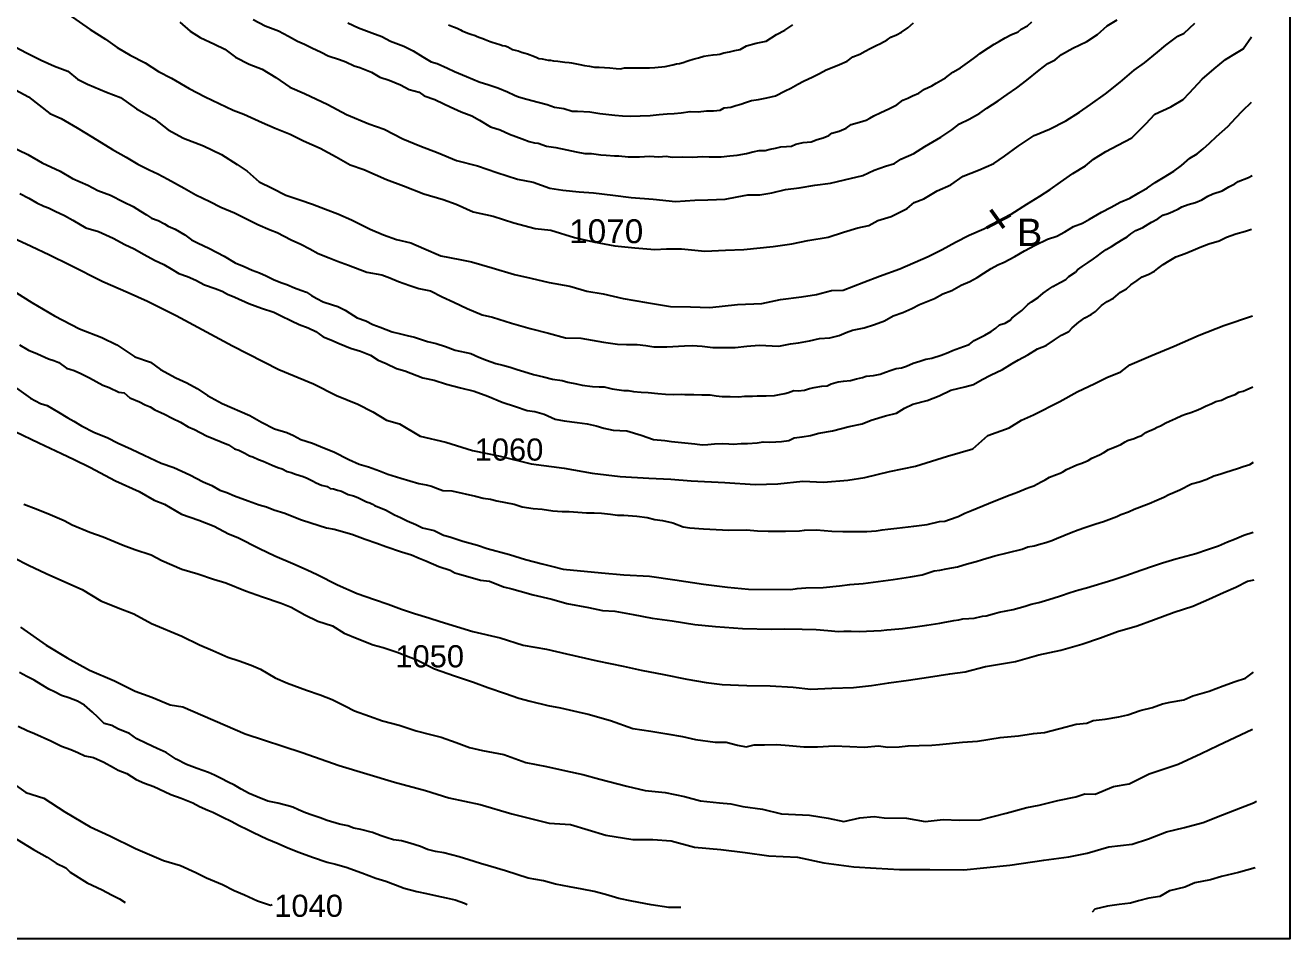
# Model space of a CAD drawing. Header units: millimetres. Extents: x 19067981 to 38137102, y 2652003 to 2652615.
# Drawn here: x 19068071.28 to 19068085.45, y 2652506.71 to 2652516.95 of the extents above; entities that cross this region are included whole.
import ezdxf

# ---------------------------------------------------------------- set-up
doc = ezdxf.new("R2010")
doc.units = ezdxf.units.MM
doc.layers.add('Layer1', color=7, linetype='Continuous', lineweight=50)
doc.styles.get("Standard").update_dxf_attribs({"font": 'arial.ttf'})

msp = doc.modelspace()

# ---------------------------------------------------------------- linework, layer by layer
for points in [[(19068056.931, 2652526.928), (19068085.45, 2652526.928), (19068085.45, 2652506.715), (19068056.931, 2652506.715), (19068056.931, 2652526.928)], [(19068073.01, 2652516.986), (19068073.128, 2652516.887), (19068073.237, 2652516.814), (19068073.398, 2652516.739), (19068073.514, 2652516.685), (19068073.635, 2652516.595), (19068073.786, 2652516.517), (19068073.932, 2652516.459), (19068074.085, 2652516.366), (19068074.242, 2652516.259), (19068074.408, 2652516.188), (19068074.669, 2652516.064), (19068074.879, 2652515.95), (19068075.129, 2652515.847), (19068075.299, 2652515.788), (19068075.508, 2652515.678), (19068075.702, 2652515.6), (19068075.905, 2652515.524), (19068076.113, 2652515.438), (19068076.346, 2652515.377), (19068076.563, 2652515.302), (19068076.795, 2652515.226), (19068076.971, 2652515.195), (19068077.156, 2652515.127), (19068077.302, 2652515.103), (19068077.487, 2652515.085), (19068077.647, 2652515.075), (19068077.865, 2652515.049), (19068078.067, 2652515.023), (19068078.315, 2652515.004), (19068078.564, 2652514.976), (19068078.782, 2652514.993), (19068078.928, 2652514.997), (19068079.122, 2652515.002), (19068079.258, 2652515.028), (19068079.376, 2652515.051), (19068079.51, 2652515.051), (19068079.645, 2652515.075), (19068079.798, 2652515.111), (19068079.951, 2652515.131), (19068080.127, 2652515.159), (19068080.303, 2652515.181), (19068080.46, 2652515.221), (19068080.664, 2652515.268), (19068080.793, 2652515.328), (19068080.92, 2652515.372), (19068081.021, 2652515.404), (19068081.092, 2652515.451), (19068081.238, 2652515.514), (19068081.359, 2652515.593), (19068081.538, 2652515.698), (19068081.663, 2652515.78), (19068081.747, 2652515.849), (19068081.857, 2652515.901), (19068081.978, 2652515.967), (19068082.055, 2652516.023), (19068082.182, 2652516.105), (19068082.282, 2652516.175), (19068082.392, 2652516.249), (19068082.502, 2652516.335), (19068082.642, 2652516.449), (19068082.739, 2652516.522), (19068082.82, 2652516.566), (19068082.891, 2652516.626), (19068083.018, 2652516.695), (19068083.177, 2652516.769), (19068083.297, 2652516.848), (19068083.402, 2652516.946), (19068083.514, 2652517.012)], [(19068073.833, 2652517.016), (19068073.966, 2652516.947), (19068074.117, 2652516.888), (19068074.23, 2652516.829), (19068074.33, 2652516.774), (19068074.409, 2652516.741), (19068074.491, 2652516.698), (19068074.594, 2652516.649), (19068074.672, 2652516.608), (19068074.8, 2652516.568), (19068074.871, 2652516.543), (19068074.966, 2652516.497), (19068075.028, 2652516.478), (19068075.159, 2652516.426), (19068075.253, 2652516.371), (19068075.356, 2652516.336), (19068075.483, 2652516.286), (19068075.582, 2652516.232), (19068075.693, 2652516.201), (19068075.748, 2652516.162), (19068075.87, 2652516.118), (19068075.97, 2652516.071), (19068076.041, 2652516.039), (19068076.162, 2652515.981), (19068076.282, 2652515.936), (19068076.37, 2652515.889), (19068076.492, 2652515.813), (19068076.602, 2652515.781), (19068076.707, 2652515.733), (19068076.846, 2652515.68), (19068076.924, 2652515.65), (19068076.986, 2652515.633), (19068077.025, 2652515.629), (19068077.12, 2652515.597), (19068077.224, 2652515.582), (19068077.349, 2652515.555), (19068077.452, 2652515.535), (19068077.549, 2652515.516), (19068077.624, 2652515.514), (19068077.728, 2652515.498), (19068077.789, 2652515.497), (19068077.881, 2652515.489), (19068077.931, 2652515.489), (19068078.034, 2652515.478), (19068078.163, 2652515.477), (19068078.274, 2652515.483), (19068078.379, 2652515.477), (19068078.462, 2652515.483), (19068078.528, 2652515.475), (19068078.647, 2652515.478), (19068078.757, 2652515.475), (19068078.87, 2652515.481), (19068078.942, 2652515.479), (19068079.076, 2652515.476), (19068079.173, 2652515.487), (19068079.258, 2652515.496), (19068079.361, 2652515.516), (19068079.433, 2652515.532), (19068079.503, 2652515.547), (19068079.571, 2652515.549), (19068079.625, 2652515.565), (19068079.685, 2652515.575), (19068079.747, 2652515.589), (19068079.808, 2652515.594), (19068079.865, 2652515.595), (19068079.913, 2652515.619), (19068079.995, 2652515.637), (19068080.088, 2652515.645), (19068080.155, 2652515.672), (19068080.221, 2652515.692), (19068080.284, 2652515.715), (19068080.318, 2652515.743), (19068080.399, 2652515.764), (19068080.48, 2652515.798), (19068080.536, 2652515.84), (19068080.628, 2652515.866), (19068080.701, 2652515.889), (19068080.742, 2652515.912), (19068080.789, 2652515.937), (19068080.868, 2652515.973), (19068080.956, 2652516.014), (19068081.048, 2652516.06), (19068081.115, 2652516.114), (19068081.17, 2652516.136), (19068081.221, 2652516.16), (19068081.293, 2652516.19), (19068081.355, 2652516.234), (19068081.438, 2652516.273), (19068081.486, 2652516.302), (19068081.593, 2652516.361), (19068081.674, 2652516.425), (19068081.758, 2652516.473), (19068081.837, 2652516.532), (19068081.906, 2652516.58), (19068081.952, 2652516.614), (19068081.977, 2652516.637), (19068082.072, 2652516.7), (19068082.136, 2652516.739), (19068082.197, 2652516.775), (19068082.261, 2652516.811), (19068082.323, 2652516.845), (19068082.406, 2652516.878), (19068082.439, 2652516.909), (19068082.512, 2652516.946), (19068082.56, 2652516.989)], [(19068074.894, 2652516.979), (19068075.013, 2652516.922), (19068075.164, 2652516.867), (19068075.273, 2652516.827), (19068075.373, 2652516.773), (19068075.52, 2652516.718), (19068075.627, 2652516.664), (19068075.732, 2652516.599), (19068075.826, 2652516.543), (19068075.895, 2652516.522), (19068076.01, 2652516.471), (19068076.089, 2652516.433), (19068076.223, 2652516.376), (19068076.365, 2652516.319), (19068076.473, 2652516.283), (19068076.573, 2652516.249), (19068076.683, 2652516.207), (19068076.763, 2652516.17), (19068076.806, 2652516.148), (19068076.898, 2652516.123), (19068077.026, 2652516.091), (19068077.126, 2652516.064), (19068077.208, 2652516.034), (19068077.316, 2652516.018), (19068077.408, 2652515.989), (19068077.469, 2652515.989), (19068077.604, 2652515.98), (19068077.717, 2652515.964), (19068077.885, 2652515.945), (19068077.97, 2652515.937), (19068078.064, 2652515.933), (19068078.171, 2652515.938), (19068078.282, 2652515.942), (19068078.381, 2652515.952), (19068078.473, 2652515.96), (19068078.552, 2652515.964), (19068078.629, 2652515.97), (19068078.729, 2652515.986), (19068078.82, 2652515.983), (19068078.913, 2652515.993), (19068078.991, 2652515.994), (19068079.067, 2652516), (19068079.112, 2652516.028), (19068079.185, 2652516.034), (19068079.24, 2652516.051), (19068079.297, 2652516.066), (19068079.351, 2652516.088), (19068079.419, 2652516.11), (19068079.495, 2652516.12), (19068079.589, 2652516.14), (19068079.685, 2652516.162), (19068079.794, 2652516.217), (19068079.859, 2652516.245), (19068079.935, 2652516.293), (19068080.001, 2652516.327), (19068080.104, 2652516.373), (19068080.181, 2652516.41), (19068080.254, 2652516.454), (19068080.323, 2652516.48), (19068080.402, 2652516.512), (19068080.488, 2652516.549), (19068080.555, 2652516.599), (19068080.631, 2652516.628), (19068080.693, 2652516.663), (19068080.748, 2652516.692), (19068080.815, 2652516.725), (19068080.864, 2652516.747), (19068080.939, 2652516.787), (19068080.979, 2652516.817), (19068081.042, 2652516.845), (19068081.098, 2652516.874), (19068081.17, 2652516.922), (19068081.232, 2652516.978)], [(19068076.023, 2652516.955), (19068076.076, 2652516.936), (19068076.101, 2652516.926), (19068076.126, 2652516.914), (19068076.155, 2652516.9), (19068076.175, 2652516.891), (19068076.238, 2652516.863), (19068076.271, 2652516.853), (19068076.319, 2652516.836), (19068076.342, 2652516.825), (19068076.371, 2652516.813), (19068076.406, 2652516.802), (19068076.433, 2652516.792), (19068076.487, 2652516.771), (19068076.523, 2652516.759), (19068076.55, 2652516.752), (19068076.596, 2652516.737), (19068076.626, 2652516.726), (19068076.657, 2652516.72), (19068076.685, 2652516.709), (19068076.738, 2652516.682), (19068076.768, 2652516.672), (19068076.804, 2652516.665), (19068076.839, 2652516.65), (19068076.88, 2652516.638), (19068076.907, 2652516.63), (19068076.986, 2652516.602), (19068077.011, 2652516.591), (19068077.035, 2652516.579), (19068077.071, 2652516.575), (19068077.137, 2652516.56), (19068077.165, 2652516.559), (19068077.199, 2652516.552), (19068077.247, 2652516.549), (19068077.273, 2652516.545), (19068077.327, 2652516.538), (19068077.373, 2652516.534), (19068077.401, 2652516.529), (19068077.495, 2652516.513), (19068077.544, 2652516.5), (19068077.601, 2652516.495), (19068077.658, 2652516.484), (19068077.711, 2652516.482), (19068077.828, 2652516.473), (19068077.899, 2652516.468), (19068077.95, 2652516.465), (19068077.995, 2652516.475), (19068078.034, 2652516.473), (19068078.183, 2652516.473), (19068078.273, 2652516.476), (19068078.334, 2652516.479), (19068078.45, 2652516.489), (19068078.534, 2652516.508), (19068078.575, 2652516.519), (19068078.61, 2652516.525), (19068078.652, 2652516.534), (19068078.694, 2652516.549), (19068078.714, 2652516.557), (19068078.764, 2652516.573), (19068078.822, 2652516.585), (19068078.883, 2652516.606), (19068078.933, 2652516.612), (19068078.987, 2652516.621), (19068079.033, 2652516.625), (19068079.063, 2652516.628), (19068079.109, 2652516.641), (19068079.17, 2652516.653), (19068079.231, 2652516.668), (19068079.289, 2652516.682), (19068079.363, 2652516.721), (19068079.469, 2652516.752), (19068079.583, 2652516.773), (19068079.696, 2652516.849), (19068079.791, 2652516.896), (19068079.881, 2652516.955)], [(19068071.103, 2652516.744), (19068071.292, 2652516.643), (19068071.457, 2652516.561), (19068071.605, 2652516.495), (19068071.754, 2652516.437), (19068071.865, 2652516.347), (19068071.976, 2652516.291), (19068072.189, 2652516.203), (19068072.347, 2652516.142), (19068072.524, 2652516.016), (19068072.721, 2652515.902), (19068072.879, 2652515.78), (19068073.052, 2652515.688), (19068073.277, 2652515.601), (19068073.476, 2652515.503), (19068073.652, 2652515.393), (19068073.765, 2652515.315), (19068073.9, 2652515.199), (19068074.047, 2652515.125), (19068074.198, 2652515.047), (19068074.357, 2652514.996), (19068074.499, 2652514.946), (19068074.642, 2652514.89), (19068074.781, 2652514.84), (19068074.935, 2652514.77), (19068075.143, 2652514.666), (19068075.292, 2652514.604), (19068075.439, 2652514.552), (19068075.601, 2652514.514), (19068075.746, 2652514.451), (19068075.935, 2652514.367), (19068076.15, 2652514.327), (19068076.278, 2652514.299), (19068076.511, 2652514.234), (19068076.762, 2652514.159), (19068076.943, 2652514.117), (19068077.15, 2652514.069), (19068077.381, 2652514.029), (19068077.572, 2652513.972), (19068077.755, 2652513.942), (19068077.98, 2652513.888), (19068078.24, 2652513.844), (19068078.509, 2652513.8), (19068078.734, 2652513.796), (19068078.951, 2652513.79), (19068079.26, 2652513.822), (19068079.533, 2652513.834), (19068079.744, 2652513.878), (19068079.979, 2652513.908), (19068080.146, 2652513.936), (19068080.313, 2652513.978), (19068080.446, 2652513.984), (19068080.677, 2652514.074), (19068080.851, 2652514.141), (19068081.08, 2652514.221), (19068081.397, 2652514.361), (19068081.556, 2652514.437), (19068081.702, 2652514.521), (19068081.857, 2652514.601), (19068082.022, 2652514.672), (19068082.181, 2652514.75), (19068082.328, 2652514.833), (19068082.505, 2652514.946), (19068082.649, 2652515.038), (19068082.766, 2652515.112), (19068082.882, 2652515.193), (19068083.019, 2652515.289), (19068083.159, 2652515.376), (19068083.249, 2652515.453), (19068083.388, 2652515.537), (19068083.522, 2652515.609), (19068083.679, 2652515.691), (19068083.836, 2652515.848), (19068083.936, 2652515.954), (19068084.116, 2652516.036), (19068084.254, 2652516.118), (19068084.327, 2652516.195), (19068084.469, 2652516.347), (19068084.604, 2652516.462), (19068084.729, 2652516.568), (19068084.853, 2652516.644), (19068084.926, 2652516.686), (19068085.023, 2652516.822)], [(19068071.169, 2652516.229), (19068071.315, 2652516.148), (19068071.553, 2652515.964), (19068071.682, 2652515.907), (19068071.861, 2652515.802), (19068072.032, 2652515.696), (19068072.255, 2652515.56), (19068072.408, 2652515.472), (19068072.538, 2652515.396), (19068072.666, 2652515.331), (19068072.765, 2652515.288), (19068072.875, 2652515.227), (19068073.06, 2652515.128), (19068073.188, 2652515.053), (19068073.345, 2652514.978), (19068073.471, 2652514.914), (19068073.622, 2652514.848), (19068073.883, 2652514.719), (19068074.022, 2652514.659), (19068074.102, 2652514.628), (19068074.259, 2652514.548), (19068074.367, 2652514.498), (19068074.466, 2652514.446), (19068074.562, 2652514.394), (19068074.684, 2652514.345), (19068074.778, 2652514.307), (19068074.901, 2652514.265), (19068075.108, 2652514.183), (19068075.276, 2652514.154), (19068075.364, 2652514.122), (19068075.46, 2652514.081), (19068075.589, 2652514.036), (19068075.688, 2652514.003), (19068075.818, 2652513.977), (19068075.951, 2652513.91), (19068076.082, 2652513.847), (19068076.232, 2652513.776), (19068076.399, 2652513.707), (19068076.516, 2652513.681), (19068076.727, 2652513.614), (19068076.936, 2652513.552), (19068077.142, 2652513.502), (19068077.333, 2652513.448), (19068077.504, 2652513.445), (19068077.757, 2652513.399), (19068077.917, 2652513.378), (19068078.016, 2652513.376), (19068078.135, 2652513.375), (19068078.235, 2652513.364), (19068078.324, 2652513.349), (19068078.467, 2652513.347), (19068078.666, 2652513.358), (19068078.753, 2652513.364), (19068078.864, 2652513.356), (19068078.984, 2652513.339), (19068079.097, 2652513.341), (19068079.235, 2652513.342), (19068079.365, 2652513.354), (19068079.505, 2652513.368), (19068079.725, 2652513.355), (19068079.856, 2652513.38), (19068079.946, 2652513.391), (19068080.068, 2652513.414), (19068080.179, 2652513.44), (19068080.296, 2652513.45), (19068080.399, 2652513.476), (19068080.478, 2652513.507), (19068080.551, 2652513.535), (19068080.681, 2652513.56), (19068080.797, 2652513.6), (19068080.909, 2652513.64), (19068081.005, 2652513.694), (19068081.115, 2652513.733), (19068081.214, 2652513.778), (19068081.301, 2652513.824), (19068081.467, 2652513.89), (19068081.561, 2652513.943), (19068081.661, 2652513.979), (19068081.769, 2652514.038), (19068081.864, 2652514.081), (19068081.946, 2652514.126), (19068082.022, 2652514.173), (19068082.102, 2652514.225), (19068082.178, 2652514.266), (19068082.25, 2652514.297), (19068082.369, 2652514.359), (19068082.476, 2652514.425), (19068082.598, 2652514.489), (19068082.735, 2652514.553), (19068082.84, 2652514.589), (19068082.93, 2652514.637), (19068083.027, 2652514.697), (19068083.127, 2652514.734), (19068083.206, 2652514.78), (19068083.339, 2652514.856), (19068083.448, 2652514.913), (19068083.548, 2652514.97), (19068083.659, 2652515.013), (19068083.757, 2652515.075), (19068083.857, 2652515.13), (19068083.94, 2652515.188), (19068084.034, 2652515.244), (19068084.15, 2652515.318), (19068084.237, 2652515.381), (19068084.331, 2652515.462), (19068084.411, 2652515.511), (19068084.48, 2652515.568), (19068084.552, 2652515.63), (19068084.63, 2652515.707), (19068084.757, 2652515.818), (19068084.846, 2652515.915), (19068084.921, 2652515.993), (19068085.02, 2652516.089)], [(19068071.112, 2652515.595), (19068071.307, 2652515.504), (19068071.466, 2652515.411), (19068071.67, 2652515.315), (19068071.806, 2652515.235), (19068071.978, 2652515.161), (19068072.093, 2652515.099), (19068072.234, 2652515.046), (19068072.379, 2652514.974), (19068072.487, 2652514.92), (19068072.571, 2652514.869), (19068072.638, 2652514.827), (19068072.693, 2652514.789), (19068072.766, 2652514.765), (19068072.838, 2652514.726), (19068072.878, 2652514.701), (19068072.958, 2652514.668), (19068073.067, 2652514.602), (19068073.143, 2652514.546), (19068073.216, 2652514.508), (19068073.334, 2652514.453), (19068073.428, 2652514.404), (19068073.506, 2652514.365), (19068073.632, 2652514.288), (19068073.73, 2652514.25), (19068073.82, 2652514.209), (19068073.905, 2652514.177), (19068073.977, 2652514.142), (19068074.061, 2652514.104), (19068074.141, 2652514.07), (19068074.208, 2652514.048), (19068074.297, 2652514.01), (19068074.368, 2652513.984), (19068074.43, 2652513.959), (19068074.486, 2652513.923), (19068074.544, 2652513.889), (19068074.618, 2652513.854), (19068074.72, 2652513.819), (19068074.783, 2652513.801), (19068074.864, 2652513.759), (19068074.914, 2652513.724), (19068074.999, 2652513.673), (19068075.094, 2652513.639), (19068075.173, 2652513.598), (19068075.255, 2652513.57), (19068075.39, 2652513.515), (19068075.483, 2652513.492), (19068075.559, 2652513.475), (19068075.641, 2652513.456), (19068075.785, 2652513.408), (19068075.882, 2652513.387), (19068075.989, 2652513.351), (19068076.095, 2652513.31), (19068076.27, 2652513.273), (19068076.36, 2652513.232), (19068076.448, 2652513.199), (19068076.552, 2652513.162), (19068076.63, 2652513.142), (19068076.712, 2652513.122), (19068076.792, 2652513.095), (19068076.865, 2652513.071), (19068076.973, 2652513.037), (19068077.087, 2652513.01), (19068077.188, 2652512.985), (19068077.297, 2652512.971), (19068077.358, 2652512.951), (19068077.457, 2652512.932), (19068077.52, 2652512.919), (19068077.634, 2652512.903), (19068077.709, 2652512.901), (19068077.766, 2652512.898), (19068077.856, 2652512.876), (19068077.985, 2652512.858), (19068078.036, 2652512.858), (19068078.096, 2652512.849), (19068078.179, 2652512.841), (19068078.259, 2652512.835), (19068078.367, 2652512.825), (19068078.454, 2652512.819), (19068078.546, 2652512.815), (19068078.629, 2652512.816), (19068078.672, 2652512.814), (19068078.772, 2652512.813), (19068078.859, 2652512.811), (19068078.954, 2652512.811), (19068079.022, 2652512.799), (19068079.088, 2652512.793), (19068079.178, 2652512.79), (19068079.271, 2652512.788), (19068079.343, 2652512.797), (19068079.429, 2652512.796), (19068079.481, 2652512.799), (19068079.583, 2652512.799), (19068079.676, 2652512.803), (19068079.732, 2652512.815), (19068079.79, 2652512.825), (19068079.832, 2652512.835), (19068079.891, 2652512.858), (19068079.94, 2652512.856), (19068080.013, 2652512.863), (19068080.066, 2652512.88), (19068080.121, 2652512.891), (19068080.205, 2652512.907), (19068080.266, 2652512.91), (19068080.31, 2652512.933), (19068080.389, 2652512.955), (19068080.449, 2652512.965), (19068080.528, 2652512.97), (19068080.594, 2652512.99), (19068080.66, 2652513.006), (19068080.703, 2652513.018), (19068080.784, 2652513.026), (19068080.858, 2652513.041), (19068080.919, 2652513.064), (19068080.983, 2652513.085), (19068081.038, 2652513.107), (19068081.098, 2652513.112), (19068081.154, 2652513.132), (19068081.228, 2652513.165), (19068081.304, 2652513.189), (19068081.37, 2652513.208), (19068081.44, 2652513.222), (19068081.545, 2652513.255), (19068081.621, 2652513.283), (19068081.672, 2652513.306), (19068081.711, 2652513.322), (19068081.795, 2652513.351), (19068081.858, 2652513.374), (19068081.912, 2652513.419), (19068081.967, 2652513.447), (19068082.033, 2652513.477), (19068082.103, 2652513.518), (19068082.156, 2652513.558), (19068082.198, 2652513.595), (19068082.259, 2652513.615), (19068082.318, 2652513.647), (19068082.337, 2652513.671), (19068082.389, 2652513.709), (19068082.446, 2652513.754), (19068082.515, 2652513.821), (19068082.556, 2652513.852), (19068082.629, 2652513.901), (19068082.688, 2652513.951), (19068082.749, 2652513.993), (19068082.795, 2652514.024), (19068082.875, 2652514.07), (19068082.939, 2652514.104), (19068082.974, 2652514.136), (19068083.047, 2652514.184), (19068083.07, 2652514.21), (19068083.124, 2652514.247), (19068083.192, 2652514.294), (19068083.252, 2652514.336), (19068083.293, 2652514.365), (19068083.339, 2652514.4), (19068083.394, 2652514.437), (19068083.453, 2652514.471), (19068083.516, 2652514.512), (19068083.583, 2652514.556), (19068083.629, 2652514.582), (19068083.669, 2652514.614), (19068083.725, 2652514.651), (19068083.802, 2652514.685), (19068083.864, 2652514.722), (19068083.899, 2652514.747), (19068083.971, 2652514.784), (19068084.028, 2652514.823), (19068084.087, 2652514.844), (19068084.14, 2652514.865), (19068084.202, 2652514.893), (19068084.241, 2652514.917), (19068084.31, 2652514.942), (19068084.393, 2652514.967), (19068084.466, 2652514.994), (19068084.53, 2652515.037), (19068084.589, 2652515.061), (19068084.693, 2652515.098), (19068084.769, 2652515.14), (19068084.833, 2652515.174), (19068084.87, 2652515.202), (19068084.987, 2652515.247), (19068085.03, 2652515.267)], [(19068071.219, 2652515.065), (19068071.317, 2652515.015), (19068071.408, 2652514.963), (19068071.485, 2652514.923), (19068071.54, 2652514.904), (19068071.614, 2652514.868), (19068071.717, 2652514.819), (19068071.81, 2652514.766), (19068071.958, 2652514.68), (19068072.1, 2652514.642), (19068072.264, 2652514.564), (19068072.395, 2652514.495), (19068072.497, 2652514.446), (19068072.61, 2652514.383), (19068072.726, 2652514.32), (19068072.832, 2652514.269), (19068072.914, 2652514.222), (19068072.998, 2652514.169), (19068073.097, 2652514.138), (19068073.191, 2652514.096), (19068073.288, 2652514.044), (19068073.405, 2652514.002), (19068073.483, 2652513.972), (19068073.544, 2652513.938), (19068073.626, 2652513.903), (19068073.783, 2652513.835), (19068073.924, 2652513.781), (19068074.065, 2652513.738), (19068074.138, 2652513.701), (19068074.262, 2652513.64), (19068074.346, 2652513.599), (19068074.449, 2652513.562), (19068074.533, 2652513.52), (19068074.617, 2652513.46), (19068074.704, 2652513.425), (19068074.796, 2652513.387), (19068074.924, 2652513.334), (19068075.035, 2652513.301), (19068075.147, 2652513.254), (19068075.234, 2652513.197), (19068075.322, 2652513.163), (19068075.44, 2652513.105), (19068075.531, 2652513.079), (19068075.6, 2652513.053), (19068075.733, 2652513.001), (19068075.86, 2652512.974), (19068075.999, 2652512.93), (19068076.157, 2652512.889), (19068076.31, 2652512.851), (19068076.462, 2652512.795), (19068076.622, 2652512.729), (19068076.772, 2652512.681), (19068076.902, 2652512.635), (19068076.99, 2652512.622), (19068077.095, 2652512.593), (19068077.216, 2652512.538), (19068077.318, 2652512.517), (19068077.463, 2652512.5), (19068077.574, 2652512.485), (19068077.676, 2652512.462), (19068077.763, 2652512.437), (19068077.866, 2652512.415), (19068077.941, 2652512.412), (19068078.022, 2652512.406), (19068078.181, 2652512.359), (19068078.318, 2652512.308), (19068078.447, 2652512.299), (19068078.52, 2652512.288), (19068078.595, 2652512.278), (19068078.67, 2652512.274), (19068078.784, 2652512.261), (19068078.866, 2652512.249), (19068078.928, 2652512.254), (19068079.003, 2652512.26), (19068079.087, 2652512.263), (19068079.162, 2652512.262), (19068079.214, 2652512.258), (19068079.302, 2652512.265), (19068079.373, 2652512.264), (19068079.482, 2652512.272), (19068079.55, 2652512.283), (19068079.617, 2652512.281), (19068079.689, 2652512.282), (19068079.752, 2652512.288), (19068079.834, 2652512.3), (19068079.897, 2652512.327), (19068079.986, 2652512.341), (19068080.077, 2652512.355), (19068080.172, 2652512.379), (19068080.327, 2652512.406), (19068080.511, 2652512.455), (19068080.657, 2652512.486), (19068080.759, 2652512.527), (19068080.919, 2652512.576), (19068081.041, 2652512.605), (19068081.134, 2652512.661), (19068081.227, 2652512.705), (19068081.386, 2652512.745), (19068081.519, 2652512.799), (19068081.652, 2652512.862), (19068081.809, 2652512.899), (19068081.904, 2652512.926), (19068082.004, 2652512.983), (19068082.096, 2652513.029), (19068082.231, 2652513.095), (19068082.338, 2652513.16), (19068082.411, 2652513.201), (19068082.515, 2652513.26), (19068082.622, 2652513.324), (19068082.72, 2652513.363), (19068082.812, 2652513.428), (19068082.892, 2652513.477), (19068082.975, 2652513.52), (19068083.011, 2652513.561), (19068083.085, 2652513.624), (19068083.152, 2652513.673), (19068083.226, 2652513.711), (19068083.274, 2652513.744), (19068083.34, 2652513.81), (19068083.402, 2652513.856), (19068083.476, 2652513.892), (19068083.554, 2652513.96), (19068083.619, 2652513.997), (19068083.669, 2652514.043), (19068083.74, 2652514.093), (19068083.797, 2652514.134), (19068083.864, 2652514.16), (19068083.934, 2652514.196), (19068083.971, 2652514.227), (19068084.033, 2652514.271), (19068084.1, 2652514.311), (19068084.173, 2652514.355), (19068084.279, 2652514.395), (19068084.368, 2652514.432), (19068084.446, 2652514.465), (19068084.544, 2652514.504), (19068084.659, 2652514.535), (19068084.742, 2652514.578), (19068084.844, 2652514.615), (19068084.954, 2652514.645), (19068085.021, 2652514.667)], [(19068071.11, 2652513.997), (19068071.351, 2652513.845), (19068071.606, 2652513.697), (19068071.886, 2652513.551), (19068072.138, 2652513.454), (19068072.303, 2652513.369), (19068072.506, 2652513.237), (19068072.681, 2652513.175), (19068072.795, 2652513.094), (19068072.967, 2652513), (19068073.087, 2652512.946), (19068073.205, 2652512.88), (19068073.322, 2652512.803), (19068073.483, 2652512.714), (19068073.796, 2652512.578), (19068073.925, 2652512.504), (19068074.071, 2652512.429), (19068074.211, 2652512.387), (19068074.285, 2652512.354), (19068074.367, 2652512.311), (19068074.496, 2652512.269), (19068074.631, 2652512.211), (19068074.737, 2652512.172), (19068074.905, 2652512.085), (19068075.02, 2652512.032), (19068075.124, 2652512.003), (19068075.249, 2652511.959), (19068075.342, 2652511.922), (19068075.488, 2652511.877), (19068075.688, 2652511.817), (19068075.77, 2652511.8), (19068075.831, 2652511.788), (19068075.897, 2652511.76), (19068075.959, 2652511.737), (19068076.059, 2652511.733), (19068076.325, 2652511.674), (19068076.41, 2652511.653), (19068076.491, 2652511.64), (19068076.565, 2652511.622), (19068076.759, 2652511.584), (19068076.848, 2652511.555), (19068076.97, 2652511.536), (19068077.071, 2652511.527), (19068077.191, 2652511.511), (19068077.297, 2652511.502), (19068077.374, 2652511.502), (19068077.57, 2652511.489), (19068077.655, 2652511.488), (19068077.735, 2652511.485), (19068077.836, 2652511.471), (19068077.915, 2652511.462), (19068077.986, 2652511.462), (19068078.132, 2652511.451), (19068078.248, 2652511.436), (19068078.333, 2652511.413), (19068078.421, 2652511.403), (19068078.536, 2652511.377), (19068078.651, 2652511.332), (19068078.727, 2652511.319), (19068078.88, 2652511.307), (19068079.164, 2652511.294), (19068079.361, 2652511.297), (19068079.483, 2652511.285), (19068079.606, 2652511.282), (19068079.708, 2652511.283), (19068079.797, 2652511.284), (19068079.957, 2652511.286), (19068080.011, 2652511.294), (19068080.145, 2652511.296), (19068080.317, 2652511.282), (19068080.442, 2652511.277), (19068080.642, 2652511.278), (19068080.709, 2652511.28), (19068080.814, 2652511.286), (19068080.882, 2652511.298), (19068080.945, 2652511.305), (19068081.047, 2652511.315), (19068081.237, 2652511.34), (19068081.388, 2652511.356), (19068081.526, 2652511.39), (19068081.583, 2652511.396), (19068081.636, 2652511.413), (19068081.734, 2652511.445), (19068081.81, 2652511.483), (19068081.883, 2652511.513), (19068082.072, 2652511.591), (19068082.287, 2652511.679), (19068082.358, 2652511.705), (19068082.397, 2652511.718), (19068082.496, 2652511.759), (19068082.536, 2652511.775), (19068082.58, 2652511.792), (19068082.664, 2652511.836), (19068082.708, 2652511.858), (19068082.757, 2652511.888), (19068082.835, 2652511.918), (19068082.877, 2652511.931), (19068082.907, 2652511.947), (19068082.949, 2652511.974), (19068083.065, 2652512.025), (19068083.11, 2652512.042), (19068083.139, 2652512.053), (19068083.19, 2652512.074), (19068083.232, 2652512.099), (19068083.316, 2652512.136), (19068083.365, 2652512.163), (19068083.417, 2652512.196), (19068083.484, 2652512.224), (19068083.557, 2652512.255), (19068083.607, 2652512.284), (19068083.631, 2652512.299), (19068083.706, 2652512.321), (19068083.748, 2652512.338), (19068083.793, 2652512.356), (19068083.836, 2652512.387), (19068083.861, 2652512.399), (19068083.903, 2652512.417), (19068083.93, 2652512.428), (19068083.963, 2652512.446), (19068084, 2652512.463), (19068084.063, 2652512.495), (19068084.104, 2652512.516), (19068084.17, 2652512.546), (19068084.242, 2652512.577), (19068084.281, 2652512.592), (19068084.341, 2652512.613), (19068084.418, 2652512.641), (19068084.462, 2652512.662), (19068084.505, 2652512.682), (19068084.576, 2652512.714), (19068084.622, 2652512.734), (19068084.684, 2652512.75), (19068084.754, 2652512.783), (19068084.839, 2652512.813), (19068084.881, 2652512.839), (19068084.894, 2652512.843), (19068084.926, 2652512.852), (19068084.96, 2652512.866), (19068085.036, 2652512.901)], [(19068071.213, 2652513.372), (19068071.315, 2652513.309), (19068071.414, 2652513.271), (19068071.538, 2652513.213), (19068071.597, 2652513.194), (19068071.656, 2652513.171), (19068071.74, 2652513.108), (19068071.778, 2652513.099), (19068071.826, 2652513.083), (19068071.902, 2652513.048), (19068071.998, 2652513), (19068072.147, 2652512.918), (19068072.219, 2652512.893), (19068072.328, 2652512.84), (19068072.386, 2652512.831), (19068072.45, 2652512.777), (19068072.557, 2652512.73), (19068072.62, 2652512.697), (19068072.677, 2652512.676), (19068072.729, 2652512.641), (19068072.798, 2652512.613), (19068072.837, 2652512.595), (19068072.924, 2652512.548), (19068073.019, 2652512.502), (19068073.104, 2652512.453), (19068073.175, 2652512.421), (19068073.311, 2652512.349), (19068073.557, 2652512.249), (19068073.622, 2652512.206), (19068073.672, 2652512.19), (19068073.74, 2652512.157), (19068073.793, 2652512.127), (19068073.828, 2652512.114), (19068073.891, 2652512.087), (19068073.944, 2652512.067), (19068074.045, 2652512.02), (19068074.107, 2652511.995), (19068074.156, 2652511.981), (19068074.212, 2652511.952), (19068074.26, 2652511.94), (19068074.306, 2652511.921), (19068074.394, 2652511.894), (19068074.438, 2652511.875), (19068074.498, 2652511.846), (19068074.538, 2652511.824), (19068074.597, 2652511.798), (19068074.66, 2652511.782), (19068074.697, 2652511.76), (19068074.732, 2652511.758), (19068074.776, 2652511.743), (19068074.824, 2652511.73), (19068074.897, 2652511.694), (19068074.955, 2652511.678), (19068075.007, 2652511.658), (19068075.057, 2652511.635), (19068075.103, 2652511.611), (19068075.14, 2652511.599), (19068075.168, 2652511.584), (19068075.194, 2652511.57), (19068075.314, 2652511.52), (19068075.417, 2652511.465), (19068075.485, 2652511.435), (19068075.558, 2652511.398), (19068075.657, 2652511.357), (19068075.73, 2652511.321), (19068075.861, 2652511.288), (19068075.966, 2652511.236), (19068076.035, 2652511.217), (19068076.181, 2652511.172), (19068076.346, 2652511.126), (19068076.454, 2652511.087), (19068076.706, 2652511.02), (19068076.884, 2652510.963), (19068077.07, 2652510.917), (19068077.177, 2652510.89), (19068077.308, 2652510.858), (19068077.736, 2652510.816), (19068077.988, 2652510.794), (19068078.276, 2652510.778), (19068078.56, 2652510.736), (19068078.879, 2652510.688), (19068079.149, 2652510.654), (19068079.382, 2652510.631), (19068079.859, 2652510.627), (19068079.928, 2652510.639), (19068080.027, 2652510.649), (19068080.22, 2652510.65), (19068080.405, 2652510.67), (19068080.519, 2652510.686), (19068080.67, 2652510.697), (19068080.78, 2652510.71), (19068081.004, 2652510.739), (19068081.201, 2652510.772), (19068081.332, 2652510.791), (19068081.464, 2652510.836), (19068081.529, 2652510.847), (19068081.599, 2652510.861), (19068081.726, 2652510.884), (19068081.833, 2652510.915), (19068081.937, 2652510.942), (19068082.007, 2652510.966), (19068082.145, 2652511.004), (19068082.452, 2652511.082), (19068082.516, 2652511.107), (19068082.585, 2652511.119), (19068082.66, 2652511.142), (19068082.717, 2652511.157), (19068082.785, 2652511.178), (19068082.837, 2652511.199), (19068083.002, 2652511.268), (19068083.08, 2652511.298), (19068083.155, 2652511.324), (19068083.278, 2652511.363), (19068083.362, 2652511.391), (19068083.511, 2652511.448), (19068083.556, 2652511.468), (19068083.641, 2652511.5), (19068083.705, 2652511.527), (19068083.874, 2652511.592), (19068083.962, 2652511.629), (19068084.039, 2652511.663), (19068084.095, 2652511.693), (19068084.141, 2652511.713), (19068084.218, 2652511.746), (19068084.347, 2652511.814), (19068084.435, 2652511.834), (19068084.52, 2652511.864), (19068084.599, 2652511.903), (19068084.665, 2652511.922), (19068084.723, 2652511.939), (19068084.875, 2652511.987), (19068084.929, 2652512.008), (19068085.002, 2652512.031), (19068085.043, 2652512.056)], [(19068071.18, 2652512.883), (19068071.336, 2652512.774), (19068071.449, 2652512.713), (19068071.522, 2652512.692), (19068071.649, 2652512.617), (19068071.754, 2652512.551), (19068071.821, 2652512.514), (19068071.907, 2652512.462), (19068072.053, 2652512.388), (19068072.197, 2652512.331), (19068072.321, 2652512.27), (19068072.467, 2652512.2), (19068072.611, 2652512.135), (19068072.8, 2652512.045), (19068072.943, 2652511.995), (19068073.121, 2652511.914), (19068073.273, 2652511.836), (19068073.369, 2652511.795), (19068073.46, 2652511.74), (19068073.536, 2652511.717), (19068073.622, 2652511.678), (19068073.776, 2652511.621), (19068073.898, 2652511.576), (19068073.981, 2652511.554), (19068074.063, 2652511.521), (19068074.189, 2652511.484), (19068074.308, 2652511.437), (19068074.375, 2652511.409), (19068074.477, 2652511.377), (19068074.656, 2652511.321), (19068074.741, 2652511.304), (19068074.938, 2652511.247), (19068075.087, 2652511.193), (19068075.218, 2652511.146), (19068075.318, 2652511.109), (19068075.495, 2652511.052), (19068075.607, 2652511.018), (19068075.694, 2652510.98), (19068075.766, 2652510.948), (19068075.914, 2652510.887), (19068076.039, 2652510.845), (19068076.092, 2652510.816), (19068076.146, 2652510.799), (19068076.289, 2652510.758), (19068076.379, 2652510.734), (19068076.481, 2652510.722), (19068076.638, 2652510.659), (19068076.733, 2652510.636), (19068076.826, 2652510.61), (19068076.97, 2652510.567), (19068077.178, 2652510.519), (19068077.349, 2652510.47), (19068077.591, 2652510.427), (19068077.748, 2652510.394), (19068077.884, 2652510.384), (19068078.09, 2652510.35), (19068078.306, 2652510.307), (19068078.53, 2652510.278), (19068078.782, 2652510.235), (19068079.013, 2652510.215), (19068079.315, 2652510.191), (19068079.642, 2652510.184), (19068079.786, 2652510.186), (19068079.987, 2652510.185), (19068080.144, 2652510.181), (19068080.273, 2652510.169), (19068080.391, 2652510.158), (19068080.454, 2652510.163), (19068080.534, 2652510.162), (19068080.631, 2652510.156), (19068080.707, 2652510.16), (19068080.869, 2652510.17), (19068080.934, 2652510.178), (19068080.982, 2652510.181), (19068081.111, 2652510.192), (19068081.25, 2652510.211), (19068081.381, 2652510.23), (19068081.53, 2652510.251), (19068081.585, 2652510.262), (19068081.647, 2652510.275), (19068081.685, 2652510.282), (19068081.741, 2652510.288), (19068081.785, 2652510.298), (19068081.852, 2652510.304), (19068081.914, 2652510.306), (19068082.007, 2652510.328), (19068082.047, 2652510.335), (19068082.141, 2652510.36), (19068082.195, 2652510.373), (19068082.271, 2652510.39), (19068082.349, 2652510.406), (19068082.485, 2652510.44), (19068082.553, 2652510.464), (19068082.637, 2652510.484), (19068082.713, 2652510.507), (19068082.799, 2652510.532), (19068082.879, 2652510.556), (19068082.99, 2652510.593), (19068083.085, 2652510.623), (19068083.172, 2652510.648), (19068083.469, 2652510.738), (19068083.611, 2652510.785), (19068083.781, 2652510.845), (19068083.922, 2652510.893), (19068084.025, 2652510.926), (19068084.172, 2652510.973), (19068084.398, 2652511.032), (19068084.527, 2652511.077), (19068084.65, 2652511.119), (19068084.754, 2652511.162), (19068084.832, 2652511.192), (19068084.937, 2652511.237), (19068085.041, 2652511.271)], [(19068071.163, 2652512.4), (19068071.43, 2652512.274), (19068071.686, 2652512.154), (19068071.825, 2652512.084), (19068072.003, 2652512.001), (19068072.29, 2652511.848), (19068072.554, 2652511.726), (19068072.723, 2652511.629), (19068072.839, 2652511.584), (19068073.028, 2652511.474), (19068073.225, 2652511.405), (19068073.397, 2652511.337), (19068073.555, 2652511.253), (19068073.661, 2652511.21), (19068073.902, 2652511.089), (19068074.075, 2652511.007), (19068074.276, 2652510.918), (19068074.439, 2652510.848), (19068074.55, 2652510.795), (19068074.777, 2652510.682), (19068074.997, 2652510.585), (19068075.193, 2652510.516), (19068075.345, 2652510.463), (19068075.494, 2652510.407), (19068075.64, 2652510.36), (19068075.8, 2652510.312), (19068075.927, 2652510.268), (19068076.293, 2652510.159), (19068076.6, 2652510.085), (19068076.857, 2652510.006), (19068077.118, 2652509.96), (19068077.343, 2652509.907), (19068077.689, 2652509.828), (19068077.978, 2652509.768), (19068078.182, 2652509.726), (19068078.436, 2652509.677), (19068078.694, 2652509.622), (19068078.91, 2652509.586), (19068079.088, 2652509.565), (19068079.367, 2652509.552), (19068079.628, 2652509.55), (19068079.885, 2652509.534), (19068080.081, 2652509.51), (19068080.319, 2652509.522), (19068080.559, 2652509.531), (19068080.761, 2652509.553), (19068080.957, 2652509.582), (19068081.178, 2652509.612), (19068081.402, 2652509.646), (19068081.639, 2652509.683), (19068081.811, 2652509.704), (19068082.04, 2652509.767), (19068082.376, 2652509.82), (19068082.638, 2652509.895), (19068082.885, 2652509.95), (19068083.118, 2652510.016), (19068083.328, 2652510.087), (19068083.518, 2652510.157), (19068083.739, 2652510.223), (19068083.924, 2652510.288), (19068084.155, 2652510.373), (19068084.365, 2652510.442), (19068084.543, 2652510.522), (19068084.707, 2652510.595), (19068084.847, 2652510.655), (19068084.978, 2652510.72), (19068085.05, 2652510.736)], [(19068071.152, 2652510.982), (19068071.313, 2652510.902), (19068071.512, 2652510.808), (19068071.619, 2652510.759), (19068071.914, 2652510.63), (19068072.126, 2652510.503), (19068072.319, 2652510.422), (19068072.493, 2652510.355), (19068072.694, 2652510.246), (19068073.034, 2652510.104), (19068073.229, 2652510.007), (19068073.38, 2652509.945), (19068073.548, 2652509.871), (19068073.677, 2652509.829), (19068073.811, 2652509.782), (19068073.914, 2652509.735), (19068074.08, 2652509.64), (19068074.218, 2652509.58), (19068074.431, 2652509.501), (19068074.582, 2652509.448), (19068074.716, 2652509.396), (19068074.861, 2652509.325), (19068074.969, 2652509.269), (19068075.136, 2652509.209), (19068075.281, 2652509.155), (19068075.468, 2652509.109), (19068075.658, 2652509.044), (19068075.819, 2652509.004), (19068075.941, 2652508.975), (19068076.107, 2652508.914), (19068076.258, 2652508.857), (19068076.401, 2652508.823), (19068076.643, 2652508.781), (19068076.889, 2652508.689), (19068077.121, 2652508.645), (19068077.338, 2652508.595), (19068077.526, 2652508.555), (19068077.718, 2652508.503), (19068078.019, 2652508.424), (19068078.227, 2652508.377), (19068078.451, 2652508.353), (19068078.665, 2652508.308), (19068078.844, 2652508.261), (19068079.058, 2652508.239), (19068079.187, 2652508.225), (19068079.321, 2652508.196), (19068079.539, 2652508.167), (19068079.755, 2652508.116), (19068079.911, 2652508.107), (19068080.068, 2652508.098), (19068080.278, 2652508.067), (19068080.452, 2652508.027), (19068080.633, 2652508.069), (19068080.793, 2652508.083), (19068080.905, 2652508.069), (19068081.154, 2652508.067), (19068081.364, 2652508.029), (19068081.564, 2652508.051), (19068081.748, 2652508.042), (19068081.982, 2652508.049), (19068082.27, 2652508.123), (19068082.502, 2652508.187), (19068082.64, 2652508.21), (19068082.852, 2652508.263), (19068083.053, 2652508.304), (19068083.152, 2652508.337), (19068083.268, 2652508.336), (19068083.476, 2652508.419), (19068083.652, 2652508.449), (19068083.874, 2652508.563), (19068084.2, 2652508.672), (19068084.459, 2652508.79), (19068084.643, 2652508.881), (19068085.034, 2652509.064)], [(19068071.223, 2652510.205), (19068071.512, 2652510.003), (19068071.748, 2652509.864), (19068071.998, 2652509.724), (19068072.278, 2652509.605), (19068072.508, 2652509.489), (19068072.698, 2652509.421), (19068072.902, 2652509.336), (19068073.045, 2652509.315), (19068073.742, 2652509.012), (19068074.382, 2652508.801), (19068074.796, 2652508.655), (19068075.417, 2652508.47), (19068075.765, 2652508.377), (19068076.027, 2652508.294), (19068076.376, 2652508.22), (19068076.73, 2652508.116), (19068077.151, 2652508.01), (19068077.387, 2652507.996), (19068077.786, 2652507.874), (19068078.086, 2652507.826), (19068078.31, 2652507.826), (19068078.518, 2652507.811), (19068078.78, 2652507.74), (19068079.073, 2652507.713), (19068079.347, 2652507.68), (19068079.612, 2652507.644), (19068079.933, 2652507.627), (19068080.228, 2652507.564), (19068080.566, 2652507.522), (19068080.816, 2652507.507), (19068081.078, 2652507.489), (19068081.418, 2652507.489), (19068081.796, 2652507.486), (19068082.019, 2652507.51), (19068082.311, 2652507.54), (19068082.694, 2652507.594), (19068082.974, 2652507.633), (19068083.179, 2652507.674), (19068083.421, 2652507.746), (19068083.683, 2652507.776), (19068083.867, 2652507.835), (19068084.07, 2652507.912), (19068084.272, 2652507.963), (19068084.478, 2652508.016), (19068084.695, 2652508.103), (19068084.898, 2652508.183), (19068085.043, 2652508.236), (19068085.077, 2652508.255)], [(19068078.624, 2652507.066), (19068078.491, 2652507.066), (19068078.294, 2652507.093), (19068078.077, 2652507.137), (19068077.929, 2652507.164), (19068077.781, 2652507.21), (19068077.654, 2652507.243), (19068077.518, 2652507.269), (19068077.376, 2652507.298), (19068077.22, 2652507.328), (19068077.088, 2652507.364), (19068076.916, 2652507.394), (19068076.66, 2652507.477), (19068076.496, 2652507.524), (19068076.379, 2652507.558), (19068076.249, 2652507.599), (19068076.142, 2652507.633), (19068076.057, 2652507.654), (19068075.971, 2652507.676), (19068075.876, 2652507.694), (19068075.787, 2652507.715), (19068075.708, 2652507.747), (19068075.588, 2652507.786), (19068075.493, 2652507.81), (19068075.406, 2652507.824), (19068075.333, 2652507.847), (19068075.266, 2652507.867), (19068075.171, 2652507.907), (19068075.039, 2652507.938), (19068074.96, 2652507.954), (19068074.893, 2652507.979), (19068074.8, 2652507.998), (19068074.66, 2652508.038), (19068074.585, 2652508.071), (19068074.494, 2652508.099), (19068074.419, 2652508.124), (19068074.34, 2652508.158), (19068074.277, 2652508.188), (19068074.21, 2652508.207), (19068074.107, 2652508.233), (19068073.995, 2652508.257), (19068073.878, 2652508.304), (19068073.787, 2652508.343), (19068073.698, 2652508.391), (19068073.623, 2652508.436), (19068073.552, 2652508.47), (19068073.475, 2652508.511), (19068073.398, 2652508.548), (19068073.332, 2652508.579), (19068073.206, 2652508.621), (19068073.084, 2652508.666), (19068072.969, 2652508.727), (19068072.857, 2652508.802), (19068072.756, 2652508.847), (19068072.636, 2652508.903), (19068072.527, 2652508.956), (19068072.448, 2652509.013), (19068072.322, 2652509.064), (19068072.249, 2652509.106), (19068072.161, 2652509.125), (19068072.092, 2652509.198), (19068072.03, 2652509.253), (19068071.942, 2652509.334), (19068071.865, 2652509.377), (19068071.768, 2652509.413), (19068071.683, 2652509.442), (19068071.604, 2652509.482), (19068071.541, 2652509.513), (19068071.458, 2652509.565), (19068071.377, 2652509.612), (19068071.296, 2652509.655), (19068071.215, 2652509.697)], [(19068071.2, 2652509.097), (19068071.298, 2652509.048), (19068071.38, 2652509.015), (19068071.563, 2652508.934), (19068071.684, 2652508.872), (19068071.787, 2652508.837), (19068071.869, 2652508.801), (19068071.946, 2652508.764), (19068072.041, 2652508.745), (19068072.157, 2652508.692), (19068072.267, 2652508.634), (19068072.318, 2652508.605), (19068072.418, 2652508.565), (19068072.521, 2652508.5), (19068072.613, 2652508.457), (19068072.718, 2652508.422), (19068072.837, 2652508.364), (19068072.909, 2652508.332), (19068073.027, 2652508.289), (19068073.155, 2652508.238), (19068073.231, 2652508.197), (19068073.326, 2652508.154), (19068073.379, 2652508.132), (19068073.494, 2652508.077), (19068073.586, 2652508.031), (19068073.677, 2652507.985), (19068073.769, 2652507.94), (19068073.836, 2652507.906), (19068073.984, 2652507.835), (19068074.113, 2652507.782), (19068074.219, 2652507.733), (19068074.345, 2652507.686), (19068074.499, 2652507.629), (19068074.661, 2652507.573), (19068074.756, 2652507.551), (19068074.875, 2652507.516), (19068075.051, 2652507.452), (19068075.206, 2652507.395), (19068075.318, 2652507.358), (19068075.428, 2652507.319), (19068075.523, 2652507.282), (19068075.666, 2652507.245), (19068075.775, 2652507.222), (19068075.892, 2652507.197), (19068075.994, 2652507.173), (19068076.096, 2652507.149), (19068076.199, 2652507.112), (19068076.232, 2652507.098)], [(19068071.12, 2652507.868), (19068071.372, 2652507.716), (19068071.523, 2652507.627), (19068071.626, 2652507.561), (19068071.731, 2652507.511), (19068071.783, 2652507.461), (19068071.973, 2652507.341), (19068072.139, 2652507.262), (19068072.244, 2652507.207), (19068072.336, 2652507.16), (19068072.396, 2652507.12)], [(19068085.062, 2652507.51), (19068084.876, 2652507.457), (19068084.685, 2652507.411), (19068084.561, 2652507.374), (19068084.388, 2652507.34), (19068084.274, 2652507.294), (19068084.104, 2652507.251), (19068083.993, 2652507.189), (19068083.87, 2652507.168), (19068083.755, 2652507.14), (19068083.666, 2652507.115), (19068083.539, 2652507.097), (19068083.407, 2652507.081), (19068083.264, 2652507.047), (19068083.234, 2652507.013)]]:
    msp.add_lwpolyline(points)
at = {"color": 61}
for points in [[(19068071.76, 2652517.078), (19068072.005, 2652516.904), (19068072.179, 2652516.795), (19068072.307, 2652516.704), (19068072.453, 2652516.618), (19068072.621, 2652516.531), (19068072.773, 2652516.432), (19068072.917, 2652516.36), (19068073.114, 2652516.244), (19068073.295, 2652516.148), (19068073.453, 2652516.076), (19068073.608, 2652515.999), (19068073.727, 2652515.954), (19068073.932, 2652515.861), (19068074.08, 2652515.799), (19068074.247, 2652515.731), (19068074.395, 2652515.657), (19068074.582, 2652515.576), (19068074.761, 2652515.479), (19068074.92, 2652515.386), (19068075.071, 2652515.336), (19068075.325, 2652515.223), (19068075.516, 2652515.154), (19068075.744, 2652515.063), (19068075.962, 2652514.999), (19068076.106, 2652514.946), (19068076.299, 2652514.861), (19068076.521, 2652514.814), (19068076.752, 2652514.736), (19068076.992, 2652514.675), (19068077.168, 2652514.654), (19068077.434, 2652514.572), (19068077.648, 2652514.525), (19068077.886, 2652514.481), (19068078.111, 2652514.457), (19068078.333, 2652514.44), (19068078.465, 2652514.445), (19068078.632, 2652514.447), (19068078.893, 2652514.42), (19068079.127, 2652514.432), (19068079.333, 2652514.44), (19068079.659, 2652514.471), (19068079.868, 2652514.502), (19068080.049, 2652514.539), (19068080.276, 2652514.578), (19068080.45, 2652514.634), (19068080.609, 2652514.683), (19068080.734, 2652514.706), (19068080.835, 2652514.764), (19068080.981, 2652514.807), (19068081.163, 2652514.897), (19068081.239, 2652514.965), (19068081.348, 2652515.008), (19068081.499, 2652515.095), (19068081.651, 2652515.163), (19068081.788, 2652515.261), (19068081.962, 2652515.328), (19068082.133, 2652515.404), (19068082.252, 2652515.486), (19068082.406, 2652515.598), (19068082.585, 2652515.717), (19068082.758, 2652515.789), (19068082.941, 2652515.88), (19068083.095, 2652515.979), (19068083.218, 2652516.065), (19068083.385, 2652516.185), (19068083.549, 2652516.313), (19068083.708, 2652516.449), (19068083.821, 2652516.529), (19068083.967, 2652516.65), (19068084.063, 2652516.729), (19068084.195, 2652516.828), (19068084.267, 2652516.865), (19068084.388, 2652516.975)], [(19068071.093, 2652514.593), (19068071.343, 2652514.478), (19068071.55, 2652514.379), (19068071.777, 2652514.268), (19068072.147, 2652514.082), (19068072.433, 2652513.956), (19068072.647, 2652513.858), (19068072.97, 2652513.701), (19068073.601, 2652513.359), (19068074.119, 2652513.094), (19068074.507, 2652512.933), (19068074.765, 2652512.802), (19068075.007, 2652512.704), (19068075.174, 2652512.62), (19068075.325, 2652512.525), (19068075.472, 2652512.485), (19068075.704, 2652512.348), (19068075.991, 2652512.279), (19068076.292, 2652512.185), (19068076.602, 2652512.121), (19068076.949, 2652512.037), (19068077.318, 2652511.989), (19068077.632, 2652511.933), (19068077.947, 2652511.896), (19068078.266, 2652511.875), (19068078.513, 2652511.865), (19068078.743, 2652511.847), (19068079.117, 2652511.828), (19068079.457, 2652511.805), (19068079.713, 2652511.812), (19068079.993, 2652511.842), (19068080.226, 2652511.833), (19068080.496, 2652511.854), (19068080.686, 2652511.884), (19068080.963, 2652511.95), (19068081.256, 2652512.012), (19068081.613, 2652512.123), (19068081.897, 2652512.205), (19068082.067, 2652512.356), (19068082.306, 2652512.441), (19068082.442, 2652512.526), (19068082.579, 2652512.586), (19068082.873, 2652512.736), (19068083.068, 2652512.843), (19068083.265, 2652512.936), (19068083.399, 2652513.004), (19068083.556, 2652513.067), (19068083.657, 2652513.145), (19068083.893, 2652513.247), (19068084.156, 2652513.355), (19068084.434, 2652513.48), (19068084.713, 2652513.588), (19068085.034, 2652513.695)], [(19068071.262, 2652511.586), (19068071.402, 2652511.533), (19068071.557, 2652511.469), (19068071.715, 2652511.402), (19068071.805, 2652511.354), (19068072, 2652511.271), (19068072.152, 2652511.217), (19068072.375, 2652511.125), (19068072.506, 2652511.077), (19068072.69, 2652511.017), (19068072.81, 2652510.953), (19068073.033, 2652510.858), (19068073.211, 2652510.803), (19068073.388, 2652510.743), (19068073.526, 2652510.704), (19068073.746, 2652510.615), (19068073.936, 2652510.547), (19068074.146, 2652510.475), (19068074.258, 2652510.429), (19068074.412, 2652510.346), (19068074.557, 2652510.272), (19068074.721, 2652510.22), (19068074.852, 2652510.14), (19068074.997, 2652510.08), (19068075.176, 2652510.009), (19068075.289, 2652509.979), (19068075.448, 2652509.928), (19068075.667, 2652509.84), (19068075.865, 2652509.741), (19068076.088, 2652509.662), (19068076.302, 2652509.589), (19068076.463, 2652509.531), (19068076.661, 2652509.463), (19068076.808, 2652509.412), (19068076.937, 2652509.376), (19068077.133, 2652509.33), (19068077.275, 2652509.304), (19068077.472, 2652509.258), (19068077.585, 2652509.231), (19068077.839, 2652509.16), (19068078.087, 2652509.071), (19068078.289, 2652509.041), (19068078.468, 2652509.011), (19068078.643, 2652508.981), (19068078.788, 2652508.948), (19068079.012, 2652508.917), (19068079.132, 2652508.917), (19068079.26, 2652508.884), (19068079.357, 2652508.866), (19068079.449, 2652508.887), (19068079.563, 2652508.889), (19068079.701, 2652508.893), (19068079.841, 2652508.882), (19068080.003, 2652508.864), (19068080.158, 2652508.866), (19068080.344, 2652508.877), (19068080.52, 2652508.868), (19068080.679, 2652508.862), (19068080.84, 2652508.877), (19068080.945, 2652508.861), (19068081.074, 2652508.864), (19068081.175, 2652508.877), (19068081.295, 2652508.882), (19068081.437, 2652508.885), (19068081.524, 2652508.893), (19068081.783, 2652508.917), (19068081.951, 2652508.928), (19068082.203, 2652508.97), (19068082.41, 2652508.988), (19068082.578, 2652509.013), (19068082.702, 2652509.027), (19068082.945, 2652509.088), (19068083.057, 2652509.118), (19068083.177, 2652509.13), (19068083.246, 2652509.162), (19068083.381, 2652509.174), (19068083.535, 2652509.202), (19068083.636, 2652509.224), (19068083.772, 2652509.273), (19068083.91, 2652509.305), (19068084.022, 2652509.347), (19068084.11, 2652509.367), (19068084.264, 2652509.392), (19068084.363, 2652509.435), (19068084.547, 2652509.49), (19068084.703, 2652509.548), (19068084.839, 2652509.596), (19068084.953, 2652509.633), (19068085.045, 2652509.702)], [(19068071.117, 2652508.473), (19068071.286, 2652508.353), (19068071.487, 2652508.291), (19068071.72, 2652508.138), (19068072.007, 2652507.969), (19068072.225, 2652507.868), (19068072.512, 2652507.725), (19068072.826, 2652507.59), (19068073.017, 2652507.535), (19068073.19, 2652507.457), (19068073.31, 2652507.396), (19068073.488, 2652507.324), (19068073.619, 2652507.257), (19068073.737, 2652507.206), (19068073.881, 2652507.138), (19068074.027, 2652507.092), (19068074.047, 2652507.1)]]:
    msp.add_lwpolyline(points, dxfattribs=at)
at = {"layer": 'Layer1'}
for p, q in [((19068082.098, 2652514.883), (19068082.245, 2652514.681)), ((19068082.05, 2652514.681), (19068082.319, 2652514.824))]:
    msp.add_line(p, q, dxfattribs=at)

# ---------------------------------------------------------------- texts
at = {"attachment_point": 1}
for s, insert, char_height in [('1070', (19068077.374, 2652514.777), 0.2672), ('B', (19068082.392, 2652514.784), 0.305), ('1060', (19068076.314, 2652512.321), 0.2481), ('1050', (19068075.425, 2652510.004), 0.2481), ('1040', (19068074.068, 2652507.208), 0.2481)]:
    msp.add_mtext(s, dxfattribs=dict(at, insert=insert, char_height=char_height))

doc.saveas('drawing.dxf')
